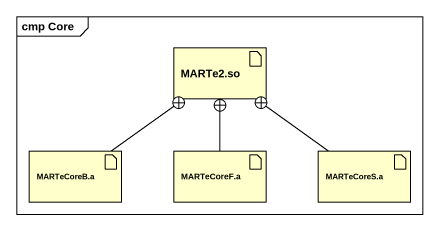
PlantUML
@startuml
mainframe cmp Core
artifact "MARTe2.so" as MARTe2_so
artifact "MARTeCoreB.a" as MARTeCoreB_a
artifact "MARTeCoreF.a" as MARTeCoreF_a
artifact "MARTeCoreS.a" as MARTeCoreS_a
MARTeCoreB_a -up-+ MARTe2_so
MARTeCoreF_a -up-+ MARTe2_so
MARTeCoreS_a -up-+ MARTe2_so
@enduml
